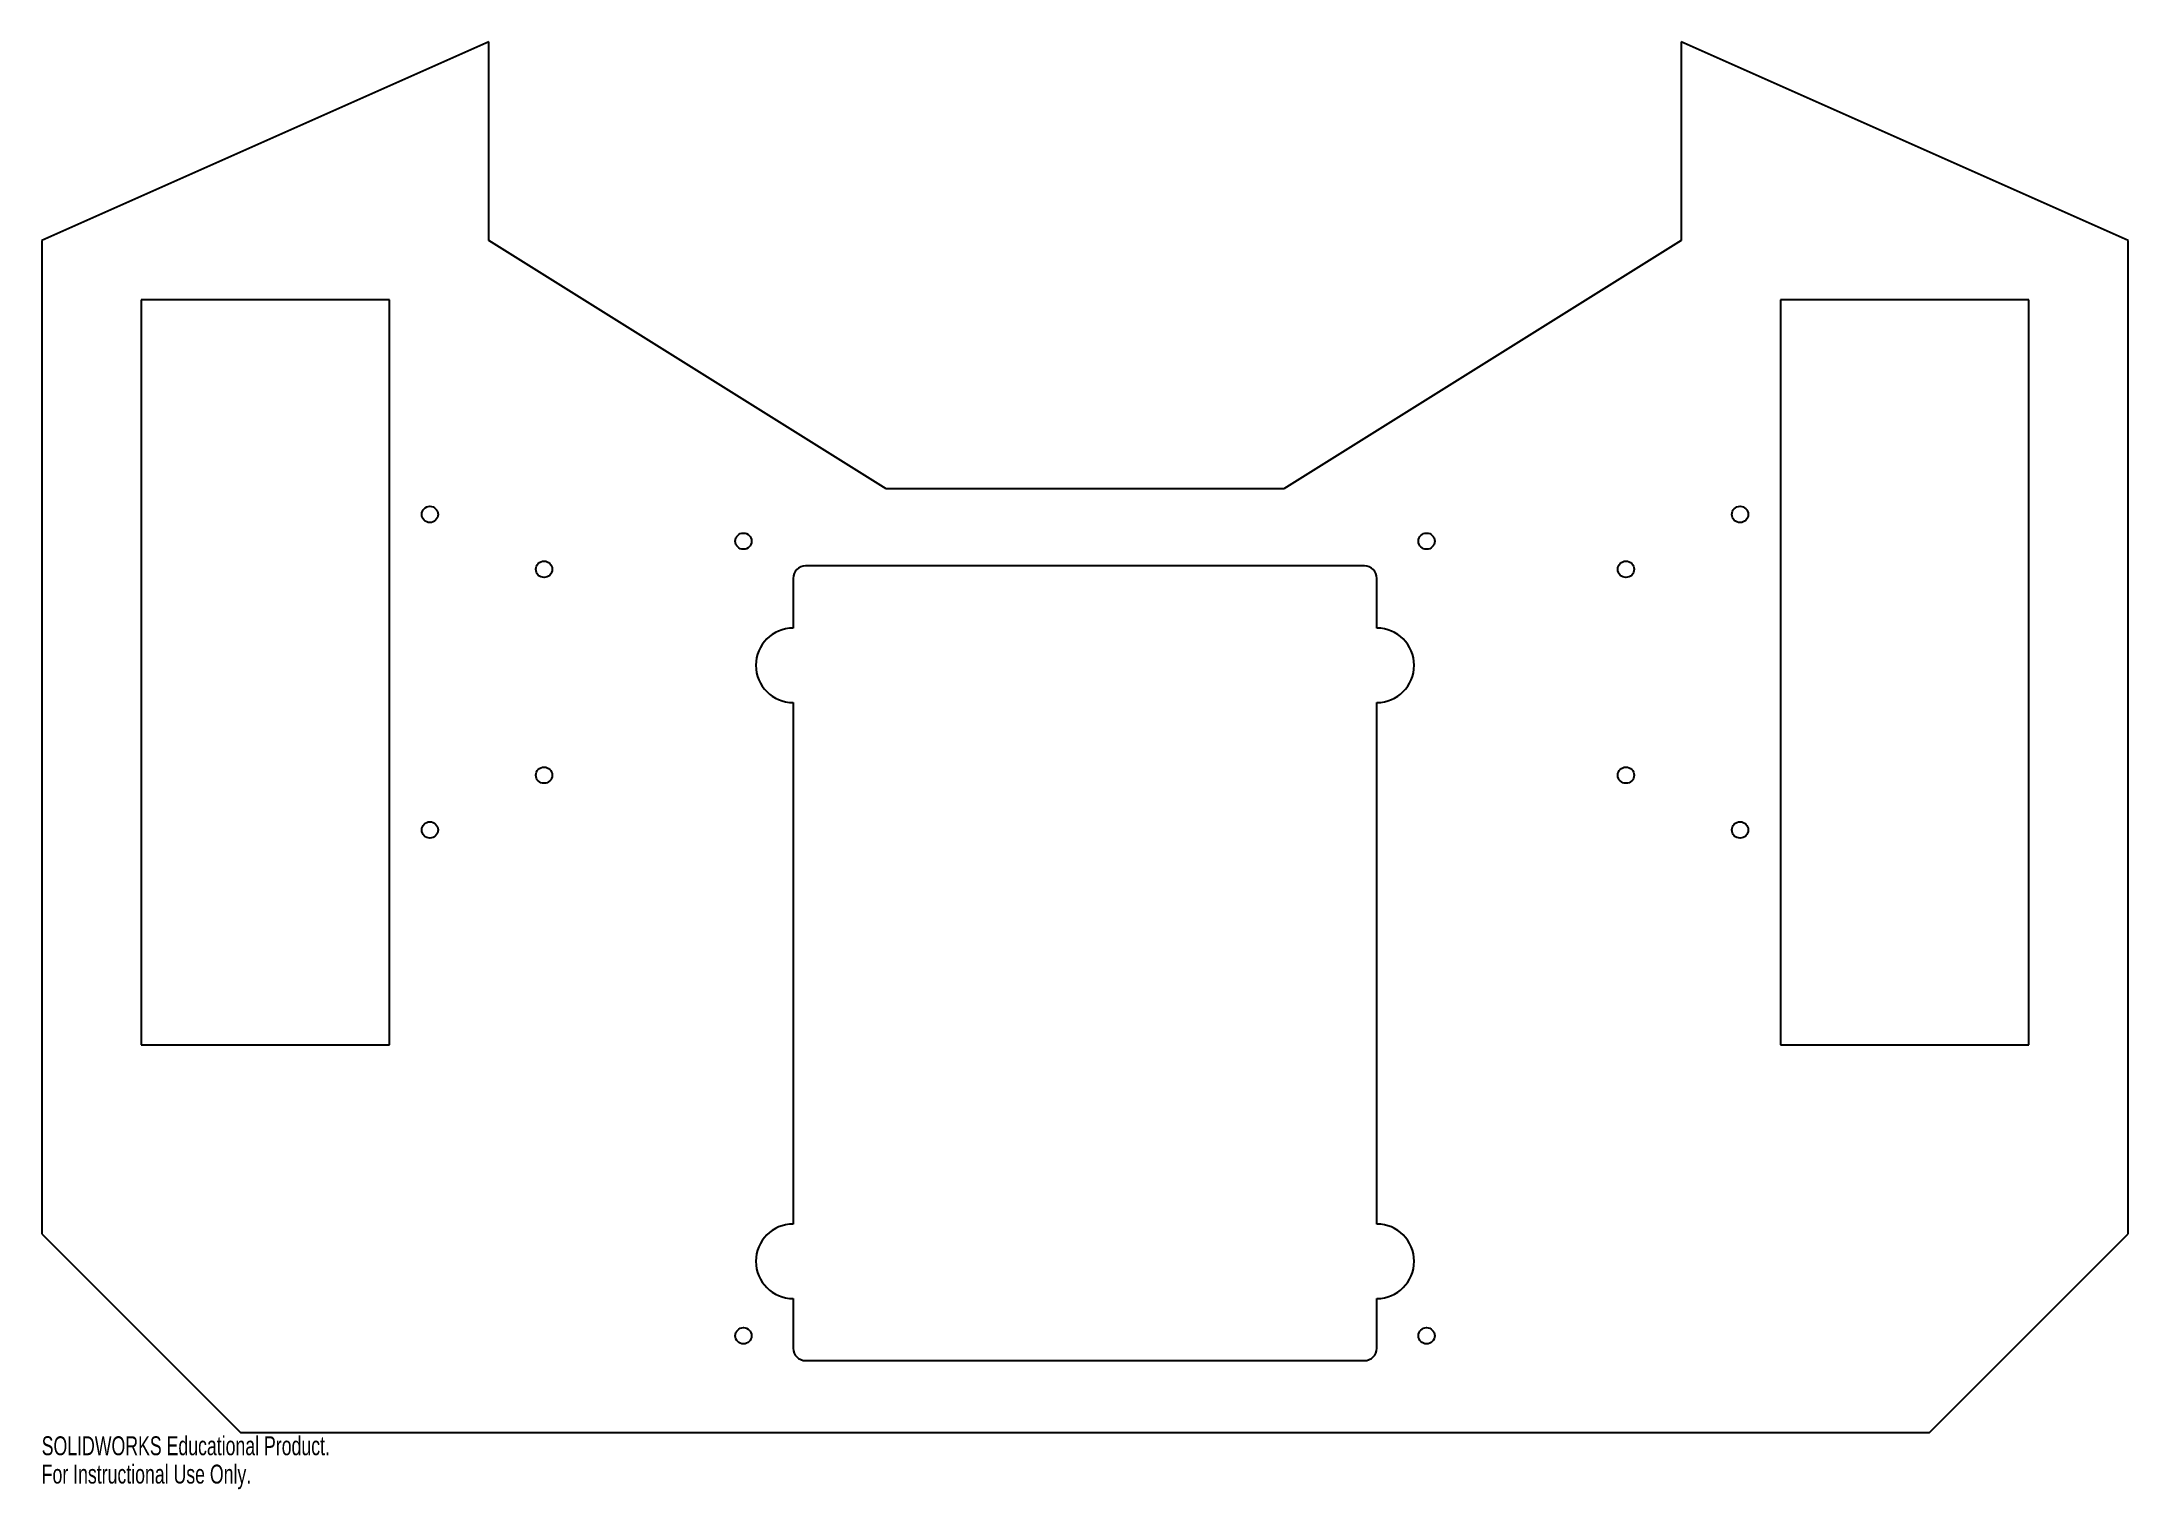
# Model space of a CAD drawing. Header units: inches. Extents: x -9.6 to 11.4, y -17.8 to -3.3.
import ezdxf

# ---------------------------------------------------------------- set-up
doc = ezdxf.new("R2010")
doc.units = ezdxf.units.IN
doc.header["$MEASUREMENT"] = 0
doc.styles.add('SLDTEXTSTYLE0', font='TXT', dxfattribs={"width": 0.7})

msp = doc.modelspace()

# ---------------------------------------------------------------- linework, layer by layer
at = {"color": 7, "linetype": 'Continuous', "lineweight": 25}
for p, q in [((-5.055, -3.251), (-9.555, -5.251)), ((-5.055, -5.251), (-5.055, -3.251)), ((11.445, -5.251), (6.945, -3.251)), ((6.945, -3.251), (6.945, -5.251)), ((-9.555, -5.251), (-9.555, -15.251)), ((-1.055, -7.751), (-5.055, -5.251)), ((6.945, -5.251), (2.945, -7.751)), ((11.445, -15.251), (11.445, -5.251)), ((-8.555, -5.848), (-8.555, -13.348)), ((-6.055, -5.848), (-8.555, -5.848)), ((-6.055, -13.348), (-6.055, -5.848)), ((10.445, -5.848), (7.945, -5.848)), ((7.945, -5.848), (7.945, -13.348)), ((10.445, -13.348), (10.445, -5.848)), ((2.945, -7.751), (-1.055, -7.751)), ((3.758, -8.529), (-1.867, -8.529)), ((-1.992, -8.654), (-1.992, -9.154)), ((3.883, -9.154), (3.883, -8.654)), ((-1.992, -9.904), (-1.992, -15.154)), ((3.883, -15.154), (3.883, -9.904)), ((-8.555, -13.348), (-6.055, -13.348)), ((7.945, -13.348), (10.445, -13.348)), ((-9.555, -15.251), (-7.555, -17.251)), ((9.445, -17.251), (11.445, -15.251)), ((-1.992, -15.904), (-1.992, -16.404)), ((3.883, -16.404), (3.883, -15.904)), ((-1.867, -16.529), (3.758, -16.529)), ((-7.555, -17.251), (9.445, -17.251))]:
    msp.add_line(p, q, dxfattribs=at)
for centre in [(-5.648, -8.01), (7.538, -8.01), (-2.492, -8.279), (4.383, -8.279), (-4.499, -8.562), (6.39, -8.562), (-4.499, -10.635), (6.39, -10.635), (-5.648, -11.186), (7.538, -11.186), (-2.492, -16.279), (4.383, -16.279)]:
    msp.add_circle(centre, 0.082, dxfattribs=at)
for centre, radius, start, end in [((-1.867, -8.654), 0.125, 90, 180), ((3.758, -8.654), 0.125, 0, 90), ((-1.992, -9.529), 0.375, 90, 270), ((3.883, -9.529), 0.375, 270, 90), ((-1.992, -15.529), 0.375, 90, 270), ((3.883, -15.529), 0.375, 270, 90), ((-1.867, -16.404), 0.125, 180, 270), ((3.758, -16.404), 0.125, 270, 0)]:
    msp.add_arc(centre, radius, start, end, dxfattribs=at)

# ---------------------------------------------------------------- texts
at = {"color": 7, "linetype": 'Continuous', "char_height": 0.1903, "attachment_point": 1, "style": 'SLDTEXTSTYLE0'}
for s, insert in [('SOLIDWORKS Educational Product.', (-9.555, -17.291)), ('For Instructional Use Only.', (-9.555, -17.576))]:
    msp.add_mtext(s, dxfattribs=dict(at, insert=insert))

doc.saveas('drawing.dxf')
